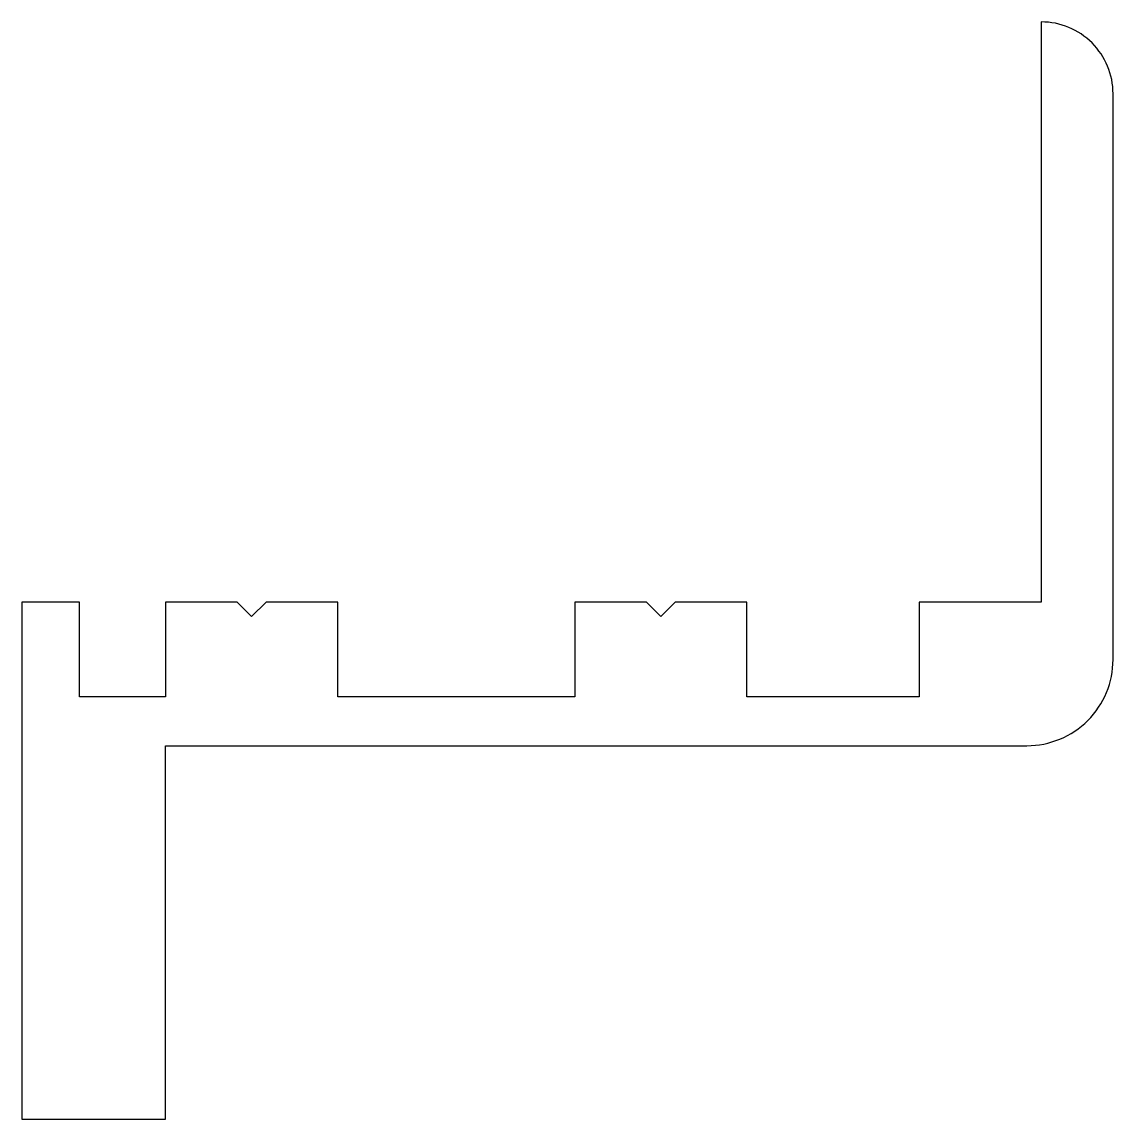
# Model space of a CAD drawing. Extents: x 1417.3 to 1455.3, y -30.3 to 7.9.
import ezdxf

# ---------------------------------------------------------------- set-up
doc = ezdxf.new("R2010")
doc.units = 0
doc.header["$LTSCALE"] = 15
doc.layers.get('0').update_dxf_attribs({"linetype": 'CONTINUOUS'})

msp = doc.modelspace()

# ---------------------------------------------------------------- linework, layer by layer
msp.add_lwpolyline([(1419.295, -12.302), (1417.295, -12.302), (1417.295, -30.302), (1422.295, -30.302), (1422.295, -17.302), (1452.295, -17.302, 0.414214), (1455.295, -14.302), (1455.295, 5.398, 0.414214), (1452.795, 7.898), (1452.795, -11.102), (1452.795, -12.302), (1448.545, -12.302), (1448.545, -15.602), (1442.545, -15.602), (1442.545, -12.302), (1440.045, -12.302), (1439.545, -12.802), (1439.045, -12.302), (1436.545, -12.302), (1436.545, -15.602), (1428.295, -15.602), (1428.295, -12.302), (1425.795, -12.302), (1425.295, -12.802), (1424.795, -12.302), (1422.295, -12.302), (1422.295, -15.602), (1419.295, -15.602)], format="xyb", close=True)

doc.saveas('drawing.dxf')
